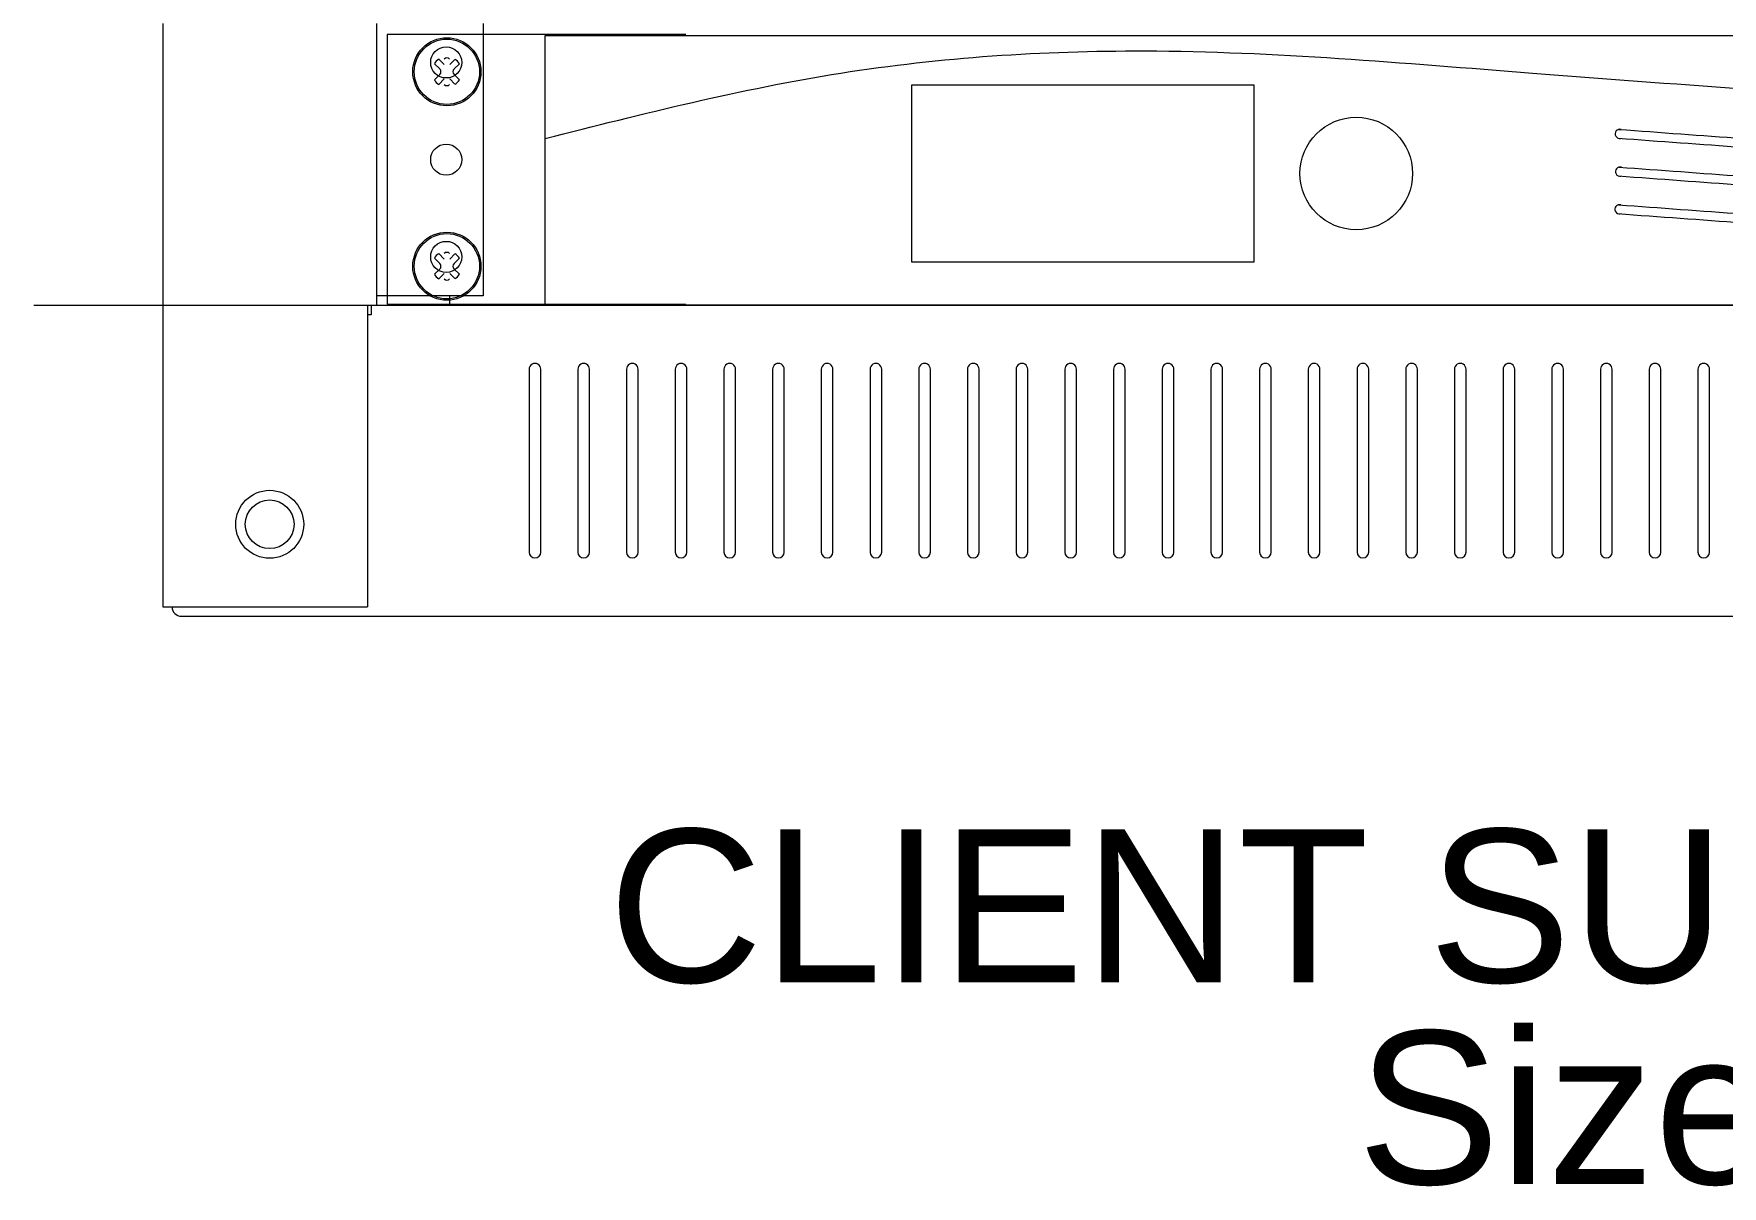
# Model space of a CAD drawing. Header units: millimetres. Extents: x -71336 to -33468, y -26189 to 22712.
# Drawn here: x -34597.8 to -34322.1, y -9676 to -9487.9 of the extents above; entities that cross this region are included whole.
import ezdxf
from ezdxf.enums import TextEntityAlignment as Align

# ---------------------------------------------------------------- set-up
doc = ezdxf.new("R2010")
doc.units = ezdxf.units.MM
doc.layers.add('SC - Equipment', color=7, linetype='Continuous', lineweight=13)
doc.layers.add('SC - Rack Layout - U-guides and centreline', color=5, linetype='Continuous', lineweight=13, plot=False)
doc.styles.add('ARIAL', font='arial.ttf')

# ---------------------------------------------------------------- blocks, each defined once
blk = doc.blocks.new('*U220')
at = {"layer": 'SC - Rack Layout - U-guides and centreline', "ltscale": 5}
blk.add_lwpolyline([(-300, 0), (300, 0)], dxfattribs=at)
blk = doc.blocks.new('*U221')
at = {"layer": 'SC - Rack Layout - U-guides and centreline', "color": 0, "linetype": 'ByBlock', "lineweight": -2, "transparency": 16777216}
blk.add_blockref('*U220', (0, 0), dxfattribs=at)
blk = doc.blocks.new('*U284')
at = {"ltscale": 5}
blk.add_line((-227.076, 52.324), (-244.4623, 52.324), dxfattribs=at)
at = {"layer": 'SC - Equipment'}
for p, q in [((-279.3873, 96.774), (-279.3873, 52.324)), ((-244.4623, 52.324), (-244.4623, 96.774)), ((-227.076, 96.774), (-227.076, 52.324)), ((-279.3873, 52.324), (-279.3873, 1.524)), ((-245.9863, 50.7365), (-245.9863, 1.524)), ((-245.364, 50.7365), (-245.9863, 50.7365)), ((-245.364, 50.8), (244.4623, 50.8)), ((-245.364, 50.8), (-245.364, 49.1998)), ((-244.4623, 50.8), (-244.4623, 52.324)), ((-232.537, 50.8), (-232.537, 52.324)), ((-245.364, 49.1998), (-245.9863, 49.1998)), ((-219.583, 40.3225), (-219.583, 10.4775)), ((-217.678, 10.4775), (-217.678, 40.3225)), ((-211.6328, 40.3225), (-211.6328, 10.4775)), ((-209.7278, 10.4775), (-209.7278, 40.3225)), ((-203.6826, 40.3225), (-203.6826, 10.4775)), ((-201.7776, 10.4775), (-201.7776, 40.3225)), ((-195.7324, 40.3225), (-195.7324, 10.4775)), ((-193.8274, 10.4775), (-193.8274, 40.3225)), ((-187.7822, 40.3225), (-187.7822, 10.4775)), ((-185.8772, 10.4775), (-185.8772, 40.3225)), ((-179.832, 40.3225), (-179.832, 10.4775)), ((-177.927, 10.4775), (-177.927, 40.3225)), ((-171.8818, 40.3225), (-171.8818, 10.4775)), ((-169.9768, 10.4775), (-169.9768, 40.3225)), ((-163.9316, 40.3225), (-163.9316, 10.4775)), ((-162.0266, 10.4775), (-162.0266, 40.3225)), ((-155.9814, 40.3225), (-155.9814, 10.4775)), ((-154.0764, 10.4775), (-154.0764, 40.3225)), ((-148.0312, 40.3225), (-148.0312, 10.4775)), ((-146.1262, 10.4775), (-146.1262, 40.3225)), ((-140.081, 40.3225), (-140.081, 10.4775)), ((-138.176, 10.4775), (-138.176, 40.3225)), ((-132.1308, 40.3225), (-132.1308, 10.4775)), ((-130.2258, 10.4775), (-130.2258, 40.3225)), ((-124.1806, 40.3225), (-124.1806, 10.4775)), ((-122.2756, 10.4775), (-122.2756, 40.3225)), ((-116.2304, 40.3225), (-116.2304, 10.4775)), ((-114.3254, 10.4775), (-114.3254, 40.3225)), ((-108.2802, 40.3225), (-108.2802, 10.4775)), ((-106.3752, 10.4775), (-106.3752, 40.3225)), ((-100.33, 40.3225), (-100.33, 10.4775)), ((-98.425, 10.4775), (-98.425, 40.3225)), ((-92.3798, 40.3225), (-92.3798, 10.4775)), ((-90.4748, 10.4775), (-90.4748, 40.3225)), ((-84.4296, 40.3225), (-84.4296, 10.4775)), ((-82.5246, 10.4775), (-82.5246, 40.3225)), ((-76.4794, 40.3225), (-76.4794, 10.4775)), ((-74.5744, 10.4775), (-74.5744, 40.3225)), ((-68.5292, 40.3225), (-68.5292, 10.4775)), ((-66.6242, 10.4775), (-66.6242, 40.3225)), ((-60.579, 40.3225), (-60.579, 10.4775)), ((-58.674, 10.4775), (-58.674, 40.3225)), ((-52.6288, 40.3225), (-52.6288, 10.4775)), ((-50.7238, 10.4775), (-50.7238, 40.3225)), ((-44.6786, 40.3225), (-44.6786, 10.4775)), ((-42.7736, 10.4775), (-42.7736, 40.3225)), ((-36.7284, 40.3225), (-36.7284, 10.4775)), ((-34.8234, 10.4775), (-34.8234, 40.3225)), ((-28.7782, 40.3225), (-28.7782, 10.4775)), ((-26.8732, 10.4775), (-26.8732, 40.3225)), ((-279.3873, 1.524), (-245.9863, 1.524)), ((-276.352, 0), (276.352, 0))]:
    blk.add_line(p, q, dxfattribs=at)
for centre, radius in [((-233.11485, 90.424), 2.54), ((-233.11485, 74.549), 2.54), ((-233.11485, 58.674), 2.54), ((-261.9375, 15.0114), 5.5499), ((-261.9375, 15.0114), 3.9751)]:
    blk.add_circle(centre, radius, dxfattribs=at)
for centre, radius, start, end in [((-218.6305, 40.3225), 0.9525, 359.999983, 179.999991), ((-210.6803, 40.3225), 0.9525, 359.999983, 179.999991), ((-202.7301, 40.3225), 0.9525, 359.999983, 179.999991), ((-194.7799, 40.3225), 0.9525, 359.999983, 179.999991), ((-186.8297, 40.3225), 0.9525, 359.999983, 179.999991), ((-178.8795, 40.3225), 0.9525, 359.999983, 179.999991), ((-170.9293, 40.3225), 0.9525, 359.999983, 179.999991), ((-162.9791, 40.3225), 0.9525, 359.999983, 179.999991), ((-155.0289, 40.3225), 0.9525, 359.999983, 179.999991), ((-147.0787, 40.3225), 0.9525, 359.999983, 179.999991), ((-139.1285, 40.3225), 0.9525, 359.999983, 179.999991), ((-131.1783, 40.3225), 0.9525, 359.999983, 179.999991), ((-123.2281, 40.3225), 0.9525, 359.999983, 179.999991), ((-115.2779, 40.3225), 0.9525, 359.999983, 179.999991), ((-107.3277, 40.3225), 0.9525, 359.999983, 179.999991), ((-99.3775, 40.3225), 0.9525, 359.999983, 179.999991), ((-91.4273, 40.3225), 0.9525, 359.999983, 179.999991), ((-83.4771, 40.3225), 0.9525, 359.999983, 179.999991), ((-75.5269, 40.3225), 0.9525, 359.999983, 179.999991), ((-67.5767, 40.3225), 0.9525, 359.999983, 179.999991), ((-59.6265, 40.3225), 0.9525, 359.999983, 179.999991), ((-51.6763, 40.3225), 0.9525, 359.999983, 179.999991), ((-43.7261, 40.3225), 0.9525, 359.999983, 179.999991), ((-35.7759, 40.3225), 0.9525, 359.999983, 179.999991), ((-27.8257, 40.3225), 0.9525, 359.999983, 179.999991), ((-218.6305, 10.4775), 0.9525, 179.999991, 359.999983), ((-210.6803, 10.4775), 0.9525, 179.999991, 359.999983), ((-202.7301, 10.4775), 0.9525, 179.999991, 359.999983), ((-194.7799, 10.4775), 0.9525, 179.999991, 359.999983), ((-186.8297, 10.4775), 0.9525, 179.999991, 359.999983), ((-178.8795, 10.4775), 0.9525, 179.999991, 359.999983), ((-170.9293, 10.4775), 0.9525, 179.999991, 359.999983), ((-162.9791, 10.4775), 0.9525, 179.999991, 359.999983), ((-155.0289, 10.4775), 0.9525, 179.999991, 359.999983), ((-147.0787, 10.4775), 0.9525, 179.999991, 359.999983), ((-139.1285, 10.4775), 0.9525, 179.999991, 359.999983), ((-131.1783, 10.4775), 0.9525, 179.999991, 359.999983), ((-123.2281, 10.4775), 0.9525, 179.999991, 359.999983), ((-115.2779, 10.4775), 0.9525, 179.999991, 359.999983), ((-107.3277, 10.4775), 0.9525, 179.999991, 359.999983), ((-99.3775, 10.4775), 0.9525, 179.999991, 359.999983), ((-91.4273, 10.4775), 0.9525, 179.999991, 359.999983), ((-83.4771, 10.4775), 0.9525, 179.999991, 359.999983), ((-75.5269, 10.4775), 0.9525, 179.999991, 359.999983), ((-67.5767, 10.4775), 0.9525, 179.999991, 359.999983), ((-59.6265, 10.4775), 0.9525, 179.999991, 359.999983), ((-51.6763, 10.4775), 0.9525, 179.999991, 359.999983), ((-43.7261, 10.4775), 0.9525, 179.999991, 359.999983), ((-35.7759, 10.4775), 0.9525, 179.999991, 359.999983), ((-27.8257, 10.4775), 0.9525, 179.999991, 359.999983), ((-276.352, 1.524), 1.524, 180, 270)]:
    blk.add_arc(centre, radius, start, end, dxfattribs=at)
at = {"ltscale": 5, "style": 'ARIAL', "flags": 1}
blk.add_attdef('UNITS', (470.5, 46), '', height=9.73997, dxfattribs=at)
blk = doc.blocks.new('1U SCREWS - RACK LAYOUT')
at = {"layer": 'SC - Equipment'}
for p, q in [((-233.73, 38.56), (-234.59, 39.42)), ((-232.99, 39.27), (-233.88, 40.16)), ((-231.24, 40.13), (-232.1, 39.27)), ((-230.5, 39.42), (-231.39, 38.56)), ((-233.73, 37.64), (-234.59, 36.78)), ((-232.99, 36.93), (-233.88, 36.04)), ((-231.24, 36.07), (-232.1, 36.93)), ((-230.5, 36.78), (-231.39, 37.64)), ((-232.99, 7.52), (-233.88, 8.41)), ((-231.24, 8.38), (-232.1, 7.52)), ((-233.73, 6.81), (-234.59, 7.67)), ((-233.73, 5.89), (-234.59, 5.03)), ((-230.5, 7.67), (-231.39, 6.81)), ((-230.5, 5.03), (-231.39, 5.89)), ((-232.99, 5.18), (-233.88, 4.29)), ((-231.24, 4.32), (-232.1, 5.18))]:
    blk.add_line(p, q, dxfattribs=at)
for centre, major_axis, start_param, end_param in [((-232.56, 38.1), (5.56, 0), 0, 6.283185), ((-232.56, 38.1), (5.33, 0), 0, 6.283185), ((-232.56, 38.1), (2.44, 0), 2.143456, 2.563819), ((-232.56, 39.73), (0.635, 0), 0.785399, 2.356195), ((-232.56, 38.1), (2.44, 0), 0.57266, 0.993023), ((-232.56, 38.1), (2.44, 0), 3.719366, 4.139729), ((-234.16, 38.1), (0.635, 0), 5.497788, 7.068584), ((-232.56, 36.47), (0.635, 0), 3.926991, 5.497787), ((-230.93, 38.1), (0.635, 0), 2.356195, 3.926991), ((-232.56, 38.1), (2.44, 0), 5.290163, 5.710525), ((-232.56, 6.35), (5.56, 0), 0, 6.283185), ((-232.56, 6.35), (5.33, 0), 0, 6.283185), ((-232.56, 6.35), (2.44, 0), 2.143456, 2.563819), ((-232.56, 7.98), (0.635, 0), 0.785399, 2.356195), ((-232.56, 6.35), (2.44, 0), 0.57266, 0.993023), ((-234.16, 6.35), (0.635, 0), 5.497788, 7.068584), ((-230.93, 6.35), (0.635, 0), 2.356195, 3.926991), ((-232.56, 6.35), (2.44, 0), 3.719366, 4.139729), ((-232.56, 4.72), (0.635, 0), 3.926991, 5.497787), ((-232.56, 6.35), (2.44, 0), 5.290163, 5.710525)]:
    blk.add_ellipse(centre, major_axis=major_axis, ratio=1, start_param=start_param, end_param=end_param, dxfattribs=at)
blk = doc.blocks.new('RACK EARS - RACK LAYOUT')
at = {"layer": 'SC - Equipment', "flags": 128}
for points in [[(-193.55, 44.16), (-242.33, 44.16)], [(-242.33, 44.16), (-242.33, 0.16)], [(-242.33, 0.16), (-193.55, 0.16)]]:
    blk.add_lwpolyline(points, dxfattribs=at)
at = {"layer": 'SC - Equipment'}
blk.add_blockref('1U SCREWS - RACK LAYOUT', (0, 0), dxfattribs=at)
blk = doc.blocks.new('APEX CP1504')
at = {"layer": 'SC - Equipment', "ltscale": 5}
for points in [[(216.5, 44), (216.5, 0), (-216.5, 0), (-216.5, 44)], [(-156.66, 35.99), (-100.8, 35.99), (-100.8, 6.99), (-156.66, 6.99)]]:
    blk.add_lwpolyline(points, close=True, dxfattribs=at)
blk.add_circle((-84.1, 21.49), 9.19, dxfattribs=at)
for centre in [(-41.08, 27.96), (-41.05, 21.8), (-41.14, 15.65)]:
    blk.add_arc(centre, 0.745, 70.7598, 280.7598, dxfattribs=at)
for points, knots in [([(-216.5, 27.21), (-200.5, 31.26), (-168.41, 39.39), (-114.03, 42.94), (-64.79, 38.48), (-15.9, 34.97), (30.68, 31.53), (88.28, 36.02), (127.89, 43.19), (164.18, 42.09), (212.21, 42.58), (216.5, 40.97)], [0, 0, 0, 0, 49.424275, 99.142, 162.617664, 197.246115, 247.718261, 301.340893, 329.127223, 404.739476, 427.649153, 427.649153, 427.649153, 427.649153]), ([(-41.22, 28.69), (-34.5, 28.2), (-11.11, 26.51), (30.68, 23.43), (83.79, 27.56), (103.39, 30.71), (108.03, 31.4)], [176.882386, 176.882386, 176.882386, 176.882386, 197.246115, 247.718261, 301.340893, 318.861796, 318.861796, 318.861796, 318.861796]), ([(-41.33, 27.26), (-34.57, 26.76), (-11.15, 25.07), (30.68, 21.98), (83.91, 26.13), (103.54, 29.29), (108.24, 29.99)], [176.774812, 176.774812, 176.774812, 176.774812, 197.246115, 247.718261, 301.340893, 319.125829, 319.125829, 319.125829, 319.125829]), ([(-41.19, 22.53), (-34.48, 22.03), (-11.1, 20.35), (30.68, 17.27), (83.76, 21.4), (103.35, 24.54), (107.97, 25.23)], [176.915955, 176.915955, 176.915955, 176.915955, 197.246115, 247.718261, 301.340893, 318.780218, 318.780218, 318.780218, 318.780218]), ([(-41.29, 21.1), (-34.55, 20.6), (-11.14, 18.91), (30.68, 15.82), (83.92, 19.97), (103.55, 23.13), (108.26, 23.83)], [176.808399, 176.808399, 176.808399, 176.808399, 197.246115, 247.718261, 301.340893, 319.15052, 319.15052, 319.15052, 319.15052]), ([(-41.38, 14.94), (-34.61, 14.44), (-11.17, 12.75), (30.68, 9.66), (83.93, 13.81), (103.56, 16.97), (108.28, 17.67)], [176.720888, 176.720888, 176.720888, 176.720888, 197.246115, 247.718261, 301.340893, 319.173968, 319.173968, 319.173968, 319.173968]), ([(-41.27, 16.38), (-34.54, 15.88), (-11.13, 14.19), (30.68, 11.11), (83.81, 15.24), (103.41, 18.39), (108.06, 19.08)], [176.82849, 176.82849, 176.82849, 176.82849, 197.246115, 247.718261, 301.340893, 318.899626, 318.899626, 318.899626, 318.899626])]:
    blk.add_open_spline(points, degree=3, knots=knots, dxfattribs=at)
at = {"layer": 'SC - Equipment'}
blk.add_blockref('RACK EARS - RACK LAYOUT', (0, 0), dxfattribs=at)

msp = doc.modelspace()

# ---------------------------------------------------------------- block references
msp.add_blockref('APEX CP1504', (-34297.756, -9532.178))
at = {"layer": 'SC - Equipment'}
msp.add_blockref('*U284', (-34297.305, -9582.978), dxfattribs=at)
at = {"layer": 'SC - Rack Layout - U-guides and centreline'}
msp.add_blockref('*U221', (-34297.756, -9532.178), dxfattribs=at)

# ---------------------------------------------------------------- texts
at = {"layer": 'SC - Equipment', "style": 'ARIAL'}
for s, p in [('CLIENT SUPPLIED RACK', (-34297.305, -9630.255)), ('Size - TBC', (-34297.305, -9663.191))]:
    msp.add_text(s, height=25, dxfattribs=at).set_placement(p, align=Align.MIDDLE_CENTER)

doc.saveas('drawing.dxf')
